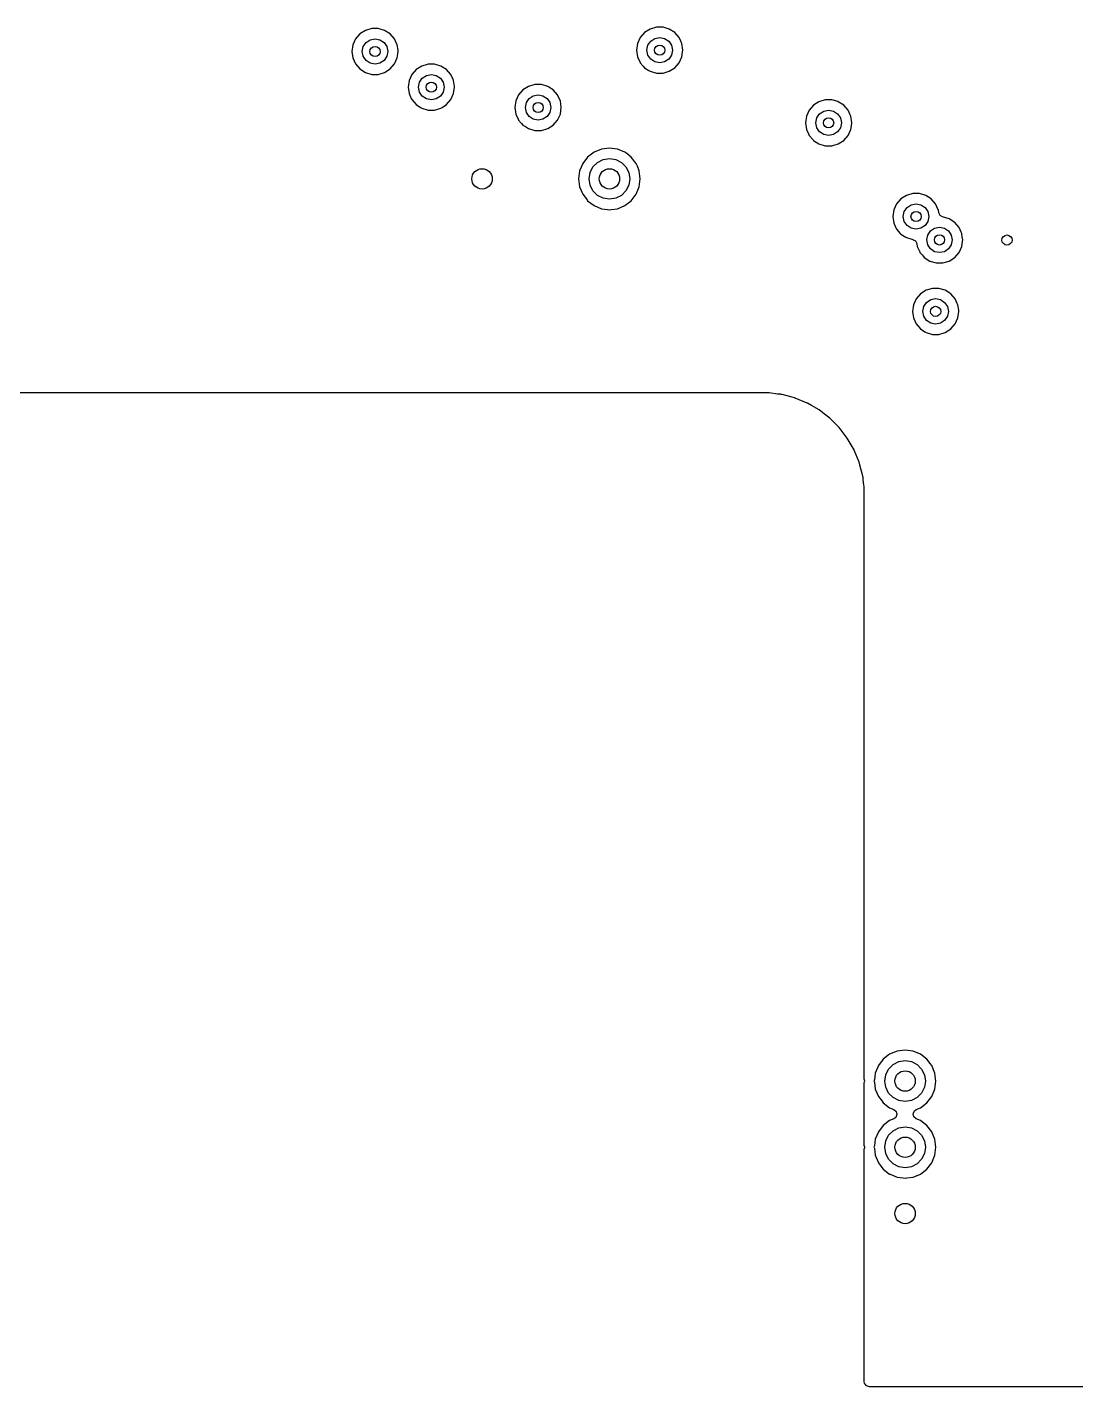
# Model space of a CAD drawing. Extents: x 0.4 to 10.6, y -8.1 to -0.4.
# Drawn here: x 5.16 to 5.97, y -3.445 to -2.395 of the extents above; entities that cross this region are included whole.
import ezdxf

# ---------------------------------------------------------------- set-up
doc = ezdxf.new("R2010")
doc.units = 0
doc.header["$MEASUREMENT"] = 0
doc.layers.add('BLACK', color=7, linetype='CONTINUOUS')

msp = doc.modelspace()

# ---------------------------------------------------------------- linework, layer by layer
at = {"layer": 'BLACK', "linetype": 'CONTINUOUS'}
for p, q in [((5.41406, -2.4037), (5.41194, -2.40834)), ((5.4174, -2.39984), (5.41406, -2.4037)), ((5.42169, -2.39709), (5.4174, -2.39984)), ((5.42658, -2.39565), (5.42169, -2.39709)), ((5.42169, -2.39709), (5.42169, -2.39709)), ((5.42217, -2.40643), (5.42537, -2.40429)), ((5.42537, -2.40429), (5.42913, -2.40354)), ((5.43168, -2.39565), (5.42658, -2.39565)), ((5.42658, -2.39565), (5.42658, -2.39565)), ((5.42913, -2.40354), (5.4329, -2.40429)), ((5.43658, -2.39709), (5.43168, -2.39565)), ((5.43168, -2.39565), (5.43168, -2.39565)), ((5.4329, -2.40429), (5.43609, -2.40643)), ((5.44087, -2.39984), (5.43658, -2.39709)), ((5.43658, -2.39709), (5.43658, -2.39709)), ((5.43658, -2.39709), (5.43658, -2.39709)), ((5.43658, -2.39709), (5.43658, -2.39709)), ((5.44421, -2.4037), (5.44087, -2.39984)), ((5.44087, -2.39984), (5.44087, -2.39984)), ((5.44087, -2.39984), (5.44087, -2.39984)), ((5.44504, -2.40551), (5.44421, -2.4037)), ((5.63396, -2.40269), (5.63184, -2.40733)), ((5.6373, -2.39884), (5.63396, -2.40269)), ((5.64159, -2.39608), (5.6373, -2.39884)), ((5.64649, -2.39465), (5.64159, -2.39608)), ((5.64159, -2.39608), (5.64159, -2.39608)), ((5.64208, -2.40542), (5.64527, -2.40329)), ((5.64527, -2.40329), (5.64904, -2.40254)), ((5.65159, -2.39465), (5.64649, -2.39465)), ((5.64649, -2.39465), (5.64649, -2.39465)), ((5.64904, -2.40254), (5.6528, -2.40329)), ((5.65648, -2.39608), (5.65159, -2.39465)), ((5.65159, -2.39465), (5.65159, -2.39465)), ((5.6528, -2.40329), (5.656, -2.40542)), ((5.66077, -2.39884), (5.65648, -2.39608)), ((5.65648, -2.39608), (5.65648, -2.39608)), ((5.65648, -2.39608), (5.65648, -2.39608)), ((5.65648, -2.39608), (5.65648, -2.39608)), ((5.66411, -2.40269), (5.66077, -2.39884)), ((5.66077, -2.39884), (5.66077, -2.39884)), ((5.66077, -2.39884), (5.66077, -2.39884)), ((5.6654, -2.40551), (5.66411, -2.40269)), ((5.41194, -2.40834), (5.41122, -2.41339)), ((5.41122, -2.41339), (5.41122, -2.41339)), ((5.41122, -2.41339), (5.41194, -2.41843)), ((5.41929, -2.41339), (5.42004, -2.40962)), ((5.42004, -2.41715), (5.41929, -2.41339)), ((5.42004, -2.40962), (5.42217, -2.40643)), ((5.43609, -2.40643), (5.43823, -2.40962)), ((5.43823, -2.40962), (5.43898, -2.41339)), ((5.43898, -2.41339), (5.43823, -2.41715)), ((5.44633, -2.40834), (5.44504, -2.40551)), ((5.44691, -2.41238), (5.44633, -2.40834)), ((5.44633, -2.41843), (5.44679, -2.4152)), ((5.44679, -2.4152), (5.44705, -2.41339)), ((5.44705, -2.41339), (5.44691, -2.41238)), ((5.44705, -2.41339), (5.44705, -2.41339)), ((5.63184, -2.40733), (5.63112, -2.41238)), ((5.63112, -2.41238), (5.63112, -2.41238)), ((5.63112, -2.41238), (5.63184, -2.41743)), ((5.63919, -2.41238), (5.63994, -2.40862)), ((5.63994, -2.41615), (5.63919, -2.41238)), ((5.63994, -2.40862), (5.64208, -2.40542)), ((5.656, -2.40542), (5.65813, -2.40862)), ((5.65813, -2.40862), (5.65888, -2.41238)), ((5.65888, -2.41238), (5.65813, -2.41615)), ((5.66567, -2.4061), (5.6654, -2.40551)), ((5.66623, -2.40733), (5.66567, -2.4061)), ((5.66695, -2.41238), (5.66623, -2.40733)), ((5.66623, -2.41743), (5.66675, -2.4138)), ((5.66675, -2.4138), (5.66695, -2.41238)), ((5.66695, -2.41238), (5.66695, -2.41238)), ((5.41194, -2.41843), (5.41401, -2.42296)), ((5.41401, -2.42296), (5.41406, -2.42307)), ((5.41406, -2.42307), (5.41735, -2.42687)), ((5.42217, -2.42035), (5.42004, -2.41715)), ((5.42537, -2.42248), (5.42217, -2.42035)), ((5.42913, -2.42323), (5.42537, -2.42248)), ((5.4329, -2.42248), (5.42913, -2.42323)), ((5.43609, -2.42035), (5.4329, -2.42248)), ((5.43823, -2.41715), (5.43609, -2.42035)), ((5.44087, -2.42693), (5.44421, -2.42307)), ((5.44421, -2.42307), (5.44633, -2.41843)), ((5.46519, -2.42465), (5.4609, -2.4274)), ((5.47009, -2.42321), (5.46519, -2.42465)), ((5.46519, -2.42465), (5.46519, -2.42465)), ((5.47519, -2.42321), (5.47009, -2.42321)), ((5.47009, -2.42321), (5.47009, -2.42321)), ((5.48008, -2.42465), (5.47519, -2.42321)), ((5.47519, -2.42321), (5.47519, -2.42321)), ((5.48437, -2.4274), (5.48008, -2.42465)), ((5.48008, -2.42465), (5.48008, -2.42465)), ((5.48008, -2.42465), (5.48008, -2.42465)), ((5.48008, -2.42465), (5.48008, -2.42465)), ((5.63184, -2.41743), (5.63386, -2.42185)), ((5.63386, -2.42185), (5.63396, -2.42207)), ((5.63396, -2.42207), (5.63619, -2.42465)), ((5.63619, -2.42465), (5.6373, -2.42592)), ((5.6373, -2.42592), (5.64056, -2.42802)), ((5.64208, -2.41934), (5.63994, -2.41615)), ((5.64527, -2.42148), (5.64208, -2.41934)), ((5.64904, -2.42222), (5.64527, -2.42148)), ((5.6528, -2.42148), (5.64904, -2.42222)), ((5.656, -2.41934), (5.6528, -2.42148)), ((5.65813, -2.41615), (5.656, -2.41934)), ((5.65648, -2.42868), (5.66077, -2.42592)), ((5.66077, -2.42592), (5.66411, -2.42207)), ((5.66411, -2.42207), (5.66623, -2.41743)), ((5.41735, -2.42687), (5.4174, -2.42693)), ((5.4174, -2.42693), (5.42169, -2.42969)), ((5.42169, -2.42969), (5.42169, -2.42969)), ((5.42169, -2.42969), (5.42658, -2.43112)), ((5.42658, -2.43112), (5.42658, -2.43112)), ((5.42658, -2.43112), (5.43168, -2.43112)), ((5.43168, -2.43112), (5.43658, -2.42969)), ((5.43168, -2.43112), (5.43168, -2.43112)), ((5.43658, -2.42969), (5.44087, -2.42693)), ((5.45544, -2.4359), (5.45472, -2.44094)), ((5.45756, -2.43126), (5.45544, -2.4359)), ((5.4609, -2.4274), (5.45756, -2.43126)), ((5.46354, -2.43718), (5.46568, -2.43399)), ((5.46568, -2.43399), (5.46887, -2.43185)), ((5.46887, -2.43185), (5.47264, -2.4311)), ((5.47264, -2.4311), (5.4764, -2.43185)), ((5.4764, -2.43185), (5.4796, -2.43399)), ((5.4796, -2.43399), (5.48173, -2.43718)), ((5.48771, -2.43126), (5.48437, -2.4274)), ((5.48437, -2.4274), (5.48437, -2.4274)), ((5.48437, -2.4274), (5.48437, -2.4274)), ((5.48939, -2.43494), (5.48771, -2.43126)), ((5.48983, -2.4359), (5.48939, -2.43494)), ((5.49048, -2.44039), (5.48983, -2.4359)), ((5.64056, -2.42802), (5.64159, -2.42868)), ((5.64159, -2.42868), (5.64649, -2.43012)), ((5.64649, -2.43012), (5.64649, -2.43012)), ((5.64649, -2.43012), (5.65159, -2.43012)), ((5.65159, -2.43012), (5.65648, -2.42868)), ((5.65159, -2.43012), (5.65159, -2.43012)), ((5.45472, -2.44094), (5.45472, -2.44094)), ((5.45472, -2.44094), (5.45544, -2.44599)), ((5.45544, -2.44599), (5.45718, -2.44978)), ((5.4628, -2.44094), (5.46354, -2.43718)), ((5.46354, -2.44471), (5.4628, -2.44094)), ((5.46568, -2.4479), (5.46354, -2.44471)), ((5.48173, -2.44471), (5.4796, -2.4479)), ((5.48173, -2.43718), (5.48248, -2.44094)), ((5.48248, -2.44094), (5.48173, -2.44471)), ((5.48771, -2.45063), (5.48983, -2.44599)), ((5.48983, -2.44599), (5.49056, -2.44094)), ((5.49056, -2.44094), (5.49048, -2.44039)), ((5.54338, -2.44315), (5.54004, -2.44701)), ((5.54767, -2.44039), (5.54338, -2.44315)), ((5.55257, -2.43896), (5.54767, -2.44039)), ((5.54767, -2.44039), (5.54767, -2.44039)), ((5.55135, -2.4476), (5.55512, -2.44685)), ((5.55767, -2.43896), (5.55257, -2.43896)), ((5.55257, -2.43896), (5.55257, -2.43896)), ((5.55512, -2.44685), (5.55888, -2.4476)), ((5.56256, -2.44039), (5.55767, -2.43896)), ((5.55767, -2.43896), (5.55767, -2.43896)), ((5.56342, -2.44094), (5.56256, -2.44039)), ((5.56256, -2.44039), (5.56256, -2.44039)), ((5.56256, -2.44039), (5.56256, -2.44039)), ((5.56256, -2.44039), (5.56256, -2.44039)), ((5.56685, -2.44315), (5.56342, -2.44094)), ((5.57019, -2.44701), (5.56685, -2.44315)), ((5.56685, -2.44315), (5.56685, -2.44315)), ((5.56685, -2.44315), (5.56685, -2.44315)), ((5.45718, -2.44978), (5.45756, -2.45063)), ((5.45756, -2.45063), (5.4609, -2.45449)), ((5.4609, -2.45449), (5.4609, -2.45449)), ((5.4609, -2.45449), (5.46434, -2.45669)), ((5.46434, -2.45669), (5.46519, -2.45724)), ((5.46519, -2.45724), (5.47009, -2.45868)), ((5.46887, -2.45004), (5.46568, -2.4479)), ((5.47264, -2.45079), (5.46887, -2.45004)), ((5.4764, -2.45004), (5.47264, -2.45079)), ((5.47519, -2.45868), (5.48008, -2.45724)), ((5.4796, -2.4479), (5.4764, -2.45004)), ((5.48008, -2.45724), (5.48094, -2.45669)), ((5.48094, -2.45669), (5.48437, -2.45449)), ((5.48437, -2.45449), (5.48771, -2.45063)), ((5.53793, -2.45164), (5.5372, -2.45669)), ((5.5372, -2.45669), (5.5372, -2.45669)), ((5.5372, -2.45669), (5.53793, -2.46174)), ((5.54004, -2.44701), (5.53793, -2.45164)), ((5.54528, -2.45669), (5.54602, -2.45293)), ((5.54602, -2.46046), (5.54528, -2.45669)), ((5.54602, -2.45293), (5.54816, -2.44973)), ((5.54816, -2.44973), (5.55135, -2.4476)), ((5.55888, -2.4476), (5.56208, -2.44973)), ((5.56208, -2.44973), (5.56421, -2.45293)), ((5.56421, -2.45293), (5.56496, -2.45669)), ((5.56496, -2.45669), (5.56421, -2.46046)), ((5.57146, -2.44978), (5.57019, -2.44701)), ((5.57231, -2.45164), (5.57146, -2.44978)), ((5.57304, -2.45669), (5.57231, -2.45164)), ((5.57272, -2.45893), (5.57304, -2.45669)), ((5.57304, -2.45669), (5.57304, -2.45669)), ((5.76779, -2.45496), (5.76445, -2.45882)), ((5.77208, -2.4522), (5.76779, -2.45496)), ((5.77698, -2.45077), (5.77208, -2.4522)), ((5.77208, -2.4522), (5.77208, -2.4522)), ((5.78208, -2.45077), (5.77698, -2.45077)), ((5.77698, -2.45077), (5.77698, -2.45077)), ((5.78684, -2.45217), (5.78208, -2.45077)), ((5.78208, -2.45077), (5.78208, -2.45077)), ((5.78697, -2.4522), (5.78684, -2.45217)), ((5.79126, -2.45496), (5.78697, -2.4522)), ((5.78697, -2.4522), (5.78697, -2.4522)), ((5.78697, -2.4522), (5.78697, -2.4522)), ((5.7946, -2.45882), (5.79126, -2.45496)), ((5.79126, -2.45496), (5.79126, -2.45496)), ((5.79126, -2.45496), (5.79126, -2.45496)), ((5.47009, -2.45868), (5.47009, -2.45868)), ((5.47009, -2.45868), (5.47519, -2.45868)), ((5.47519, -2.45868), (5.47519, -2.45868)), ((5.53793, -2.46174), (5.53972, -2.46568)), ((5.53972, -2.46568), (5.54004, -2.46638)), ((5.54004, -2.46638), (5.54239, -2.46909)), ((5.54816, -2.46365), (5.54602, -2.46046)), ((5.55135, -2.46579), (5.54816, -2.46365)), ((5.55512, -2.46654), (5.55135, -2.46579)), ((5.55888, -2.46579), (5.55512, -2.46654)), ((5.56208, -2.46365), (5.55888, -2.46579)), ((5.56421, -2.46046), (5.56208, -2.46365)), ((5.56835, -2.4685), (5.57019, -2.46638)), ((5.57019, -2.46638), (5.57231, -2.46174)), ((5.57231, -2.46174), (5.57272, -2.45893)), ((5.76233, -2.46346), (5.76161, -2.4685)), ((5.76445, -2.45882), (5.76233, -2.46346)), ((5.76969, -2.4685), (5.77043, -2.46474)), ((5.77043, -2.46474), (5.77257, -2.46154)), ((5.77257, -2.46154), (5.77576, -2.45941)), ((5.77576, -2.45941), (5.77953, -2.45866)), ((5.77953, -2.45866), (5.78329, -2.45941)), ((5.78329, -2.45941), (5.78649, -2.46154)), ((5.78649, -2.46154), (5.78862, -2.46474)), ((5.78862, -2.46474), (5.78937, -2.4685)), ((5.79543, -2.46063), (5.7946, -2.45882)), ((5.79594, -2.46174), (5.79543, -2.46063)), ((5.79672, -2.46346), (5.79594, -2.46174)), ((5.79745, -2.4685), (5.79672, -2.46346)), ((5.54239, -2.46909), (5.54338, -2.47023)), ((5.54338, -2.47023), (5.54531, -2.47147)), ((5.54531, -2.47147), (5.54767, -2.47299)), ((5.54767, -2.47299), (5.55257, -2.47443)), ((5.55257, -2.47443), (5.55257, -2.47443)), ((5.55257, -2.47443), (5.55767, -2.47443)), ((5.55767, -2.47443), (5.56256, -2.47299)), ((5.55767, -2.47443), (5.55767, -2.47443)), ((5.56256, -2.47299), (5.56685, -2.47023)), ((5.56685, -2.47023), (5.56835, -2.4685)), ((5.76161, -2.4685), (5.76161, -2.4685)), ((5.76161, -2.4685), (5.76233, -2.47355)), ((5.76233, -2.47355), (5.76388, -2.47693)), ((5.76388, -2.47693), (5.76445, -2.47819)), ((5.76445, -2.47819), (5.76752, -2.48173)), ((5.77043, -2.47227), (5.76969, -2.4685)), ((5.77257, -2.47546), (5.77043, -2.47227)), ((5.77576, -2.4776), (5.77257, -2.47546)), ((5.77953, -2.47835), (5.77576, -2.4776)), ((5.78329, -2.4776), (5.77953, -2.47835)), ((5.78649, -2.47546), (5.78329, -2.4776)), ((5.78862, -2.47227), (5.78649, -2.47546)), ((5.78937, -2.4685), (5.78862, -2.47227)), ((5.79126, -2.48205), (5.7946, -2.47819)), ((5.7946, -2.47819), (5.79672, -2.47355)), ((5.79672, -2.47355), (5.79712, -2.47074)), ((5.79712, -2.47074), (5.79745, -2.4685)), ((5.79745, -2.4685), (5.79745, -2.4685)), ((5.60406, -2.48878), (5.59831, -2.49116)), ((5.61024, -2.48797), (5.60406, -2.48878)), ((5.60406, -2.48878), (5.60406, -2.48878)), ((5.61641, -2.48878), (5.61024, -2.48797)), ((5.61024, -2.48797), (5.61024, -2.48797)), ((5.62216, -2.49116), (5.61641, -2.48878)), ((5.61641, -2.48878), (5.61641, -2.48878)), ((5.76752, -2.48173), (5.76779, -2.48205)), ((5.76779, -2.48205), (5.77208, -2.4848)), ((5.77208, -2.4848), (5.77208, -2.4848)), ((5.77208, -2.4848), (5.77698, -2.48624)), ((5.77698, -2.48624), (5.77698, -2.48624)), ((5.77698, -2.48624), (5.78208, -2.48624)), ((5.78208, -2.48624), (5.78697, -2.4848)), ((5.78208, -2.48624), (5.78208, -2.48624)), ((5.78697, -2.4848), (5.79126, -2.48205)), ((5.59337, -2.49495), (5.58959, -2.49989)), ((5.59831, -2.49116), (5.59337, -2.49495)), ((5.59337, -2.49495), (5.59337, -2.49495)), ((5.5975, -2.50255), (5.60098, -2.49907)), ((5.59831, -2.49116), (5.59831, -2.49116)), ((5.60098, -2.49907), (5.60537, -2.49683)), ((5.60537, -2.49683), (5.61024, -2.49606)), ((5.61024, -2.49606), (5.6151, -2.49683)), ((5.6151, -2.49683), (5.61949, -2.49907)), ((5.61949, -2.49907), (5.62298, -2.50255)), ((5.62356, -2.49224), (5.62216, -2.49116)), ((5.62216, -2.49116), (5.62216, -2.49116)), ((5.62216, -2.49116), (5.62216, -2.49116)), ((5.6271, -2.49495), (5.62356, -2.49224)), ((5.63089, -2.49989), (5.6271, -2.49495)), ((5.6271, -2.49495), (5.6271, -2.49495)), ((5.6271, -2.49495), (5.6271, -2.49495)), ((5.6271, -2.49495), (5.6271, -2.49495)), ((5.6271, -2.49495), (5.6271, -2.49495)), ((5.5872, -2.50564), (5.58639, -2.51181)), ((5.58959, -2.49989), (5.5872, -2.50564)), ((5.5872, -2.50564), (5.5872, -2.50564)), ((5.58959, -2.49989), (5.58959, -2.49989)), ((5.59449, -2.51181), (5.59526, -2.50694)), ((5.59526, -2.50694), (5.5975, -2.50255)), ((5.62298, -2.50255), (5.62521, -2.50694)), ((5.62521, -2.50694), (5.62598, -2.51181)), ((5.63181, -2.50212), (5.63089, -2.49989)), ((5.63089, -2.49989), (5.63089, -2.49989)), ((5.63327, -2.50564), (5.63181, -2.50212)), ((5.63408, -2.51181), (5.63327, -2.50564)), ((5.58639, -2.51181), (5.58639, -2.51181)), ((5.58639, -2.51181), (5.5872, -2.51798)), ((5.5872, -2.51798), (5.5872, -2.51798)), ((5.5872, -2.51798), (5.58959, -2.52373)), ((5.59526, -2.51668), (5.59449, -2.51181)), ((5.5975, -2.52107), (5.59526, -2.51668)), ((5.62521, -2.51668), (5.62298, -2.52107)), ((5.62598, -2.51181), (5.62521, -2.51668)), ((5.63089, -2.52373), (5.63327, -2.51798)), ((5.63327, -2.51798), (5.63408, -2.51181)), ((5.63408, -2.51181), (5.63408, -2.51181)), ((5.58959, -2.52373), (5.58959, -2.52373)), ((5.58959, -2.52373), (5.59294, -2.52811)), ((5.59294, -2.52811), (5.59337, -2.52867)), ((5.59337, -2.52867), (5.59831, -2.53246)), ((5.60098, -2.52455), (5.5975, -2.52107)), ((5.60537, -2.52679), (5.60098, -2.52455)), ((5.61024, -2.52756), (5.60537, -2.52679)), ((5.6151, -2.52679), (5.61024, -2.52756)), ((5.61949, -2.52455), (5.6151, -2.52679)), ((5.62298, -2.52107), (5.61949, -2.52455)), ((5.62216, -2.53246), (5.6271, -2.52867)), ((5.6271, -2.52867), (5.63089, -2.52373)), ((5.83535, -2.52733), (5.83201, -2.53119)), ((5.83964, -2.52458), (5.83535, -2.52733)), ((5.84453, -2.52314), (5.83964, -2.52458)), ((5.83964, -2.52458), (5.83964, -2.52458)), ((5.84963, -2.52314), (5.84453, -2.52314)), ((5.84453, -2.52314), (5.84453, -2.52314)), ((5.85453, -2.52458), (5.84963, -2.52314)), ((5.84963, -2.52314), (5.84963, -2.52314)), ((5.85882, -2.52733), (5.85453, -2.52458)), ((5.85453, -2.52458), (5.85453, -2.52458)), ((5.85453, -2.52458), (5.85453, -2.52458)), ((5.85453, -2.52458), (5.85453, -2.52458)), ((5.86216, -2.53119), (5.85882, -2.52733)), ((5.85882, -2.52733), (5.85882, -2.52733)), ((5.85882, -2.52733), (5.85882, -2.52733)), ((5.59831, -2.53246), (5.59831, -2.53246)), ((5.59831, -2.53246), (5.59831, -2.53246)), ((5.59831, -2.53246), (5.60406, -2.53484)), ((5.60406, -2.53484), (5.60406, -2.53484)), ((5.60406, -2.53484), (5.60869, -2.53545)), ((5.60869, -2.53545), (5.61024, -2.53566)), ((5.61024, -2.53566), (5.61147, -2.53549)), ((5.61024, -2.53566), (5.61024, -2.53566)), ((5.61024, -2.53566), (5.61024, -2.53566)), ((5.61147, -2.53549), (5.61641, -2.53484)), ((5.61641, -2.53484), (5.62216, -2.53246)), ((5.82989, -2.53583), (5.82917, -2.54087)), ((5.82917, -2.54087), (5.82917, -2.54087)), ((5.82917, -2.54087), (5.82989, -2.54592)), ((5.83201, -2.53119), (5.82989, -2.53583)), ((5.83724, -2.54087), (5.83799, -2.53711)), ((5.83799, -2.54464), (5.83724, -2.54087)), ((5.83799, -2.53711), (5.84012, -2.53391)), ((5.84012, -2.53391), (5.84332, -2.53178)), ((5.84332, -2.53178), (5.84708, -2.53103)), ((5.84708, -2.53103), (5.85085, -2.53178)), ((5.85085, -2.53178), (5.85404, -2.53391)), ((5.85404, -2.53391), (5.85618, -2.53711)), ((5.85618, -2.53711), (5.85693, -2.54087)), ((5.85693, -2.54087), (5.85618, -2.54464)), ((5.8642, -2.53566), (5.86216, -2.53119)), ((5.86428, -2.53583), (5.8642, -2.53566)), ((5.86458, -2.53795), (5.86428, -2.53583)), ((5.8646, -2.53806), (5.86458, -2.53795)), ((5.86572, -2.54019), (5.8646, -2.53806)), ((5.86749, -2.54106), (5.86572, -2.54019)), ((5.86746, -2.54116), (5.86749, -2.54106)), ((5.87262, -2.54267), (5.86746, -2.54116)), ((5.82989, -2.54592), (5.831, -2.54836)), ((5.831, -2.54836), (5.83201, -2.55056)), ((5.83201, -2.55056), (5.83492, -2.55392)), ((5.84012, -2.54783), (5.83799, -2.54464)), ((5.84332, -2.54997), (5.84012, -2.54783)), ((5.84708, -2.55072), (5.84332, -2.54997)), ((5.85085, -2.54997), (5.84708, -2.55072)), ((5.85404, -2.54783), (5.85085, -2.54997)), ((5.85618, -2.54464), (5.85404, -2.54783)), ((5.85609, -2.5552), (5.85822, -2.55201)), ((5.85822, -2.55201), (5.86141, -2.54988)), ((5.86141, -2.54988), (5.86518, -2.54913)), ((5.86518, -2.54913), (5.86895, -2.54988)), ((5.86895, -2.54988), (5.87214, -2.55201)), ((5.87214, -2.55201), (5.87427, -2.5552)), ((5.87691, -2.54543), (5.87262, -2.54267)), ((5.87262, -2.54267), (5.87262, -2.54267)), ((5.87262, -2.54267), (5.87262, -2.54267)), ((5.87262, -2.54267), (5.87262, -2.54267)), ((5.88025, -2.54928), (5.87691, -2.54543)), ((5.87691, -2.54543), (5.87691, -2.54543)), ((5.87691, -2.54543), (5.87691, -2.54543)), ((5.88192, -2.55292), (5.88025, -2.54928)), ((5.83492, -2.55392), (5.83535, -2.55442)), ((5.83535, -2.55442), (5.83924, -2.55692)), ((5.83924, -2.55692), (5.83964, -2.55717)), ((5.83964, -2.55717), (5.84453, -2.55861)), ((5.84453, -2.55861), (5.8448, -2.55869)), ((5.8448, -2.55869), (5.84477, -2.55878)), ((5.84477, -2.55878), (5.84654, -2.55965)), ((5.84654, -2.55965), (5.84766, -2.56178)), ((5.84766, -2.56178), (5.84768, -2.56189)), ((5.84768, -2.56189), (5.84799, -2.56402)), ((5.85534, -2.55897), (5.85609, -2.5552)), ((5.85609, -2.56274), (5.85534, -2.55897)), ((5.87427, -2.5552), (5.87502, -2.55897)), ((5.87502, -2.55897), (5.87427, -2.56274)), ((5.88237, -2.55392), (5.88192, -2.55292)), ((5.88277, -2.55668), (5.88237, -2.55392)), ((5.88237, -2.56402), (5.88293, -2.56017)), ((5.8831, -2.55897), (5.88277, -2.55668)), ((5.88293, -2.56017), (5.8831, -2.55897)), ((5.8831, -2.55897), (5.8831, -2.55897)), ((5.84799, -2.56402), (5.84991, -2.56822)), ((5.84991, -2.56822), (5.85011, -2.56866)), ((5.85011, -2.56866), (5.85202, -2.57087)), ((5.85202, -2.57087), (5.85345, -2.57251)), ((5.85345, -2.57251), (5.85774, -2.57527)), ((5.85822, -2.56593), (5.85609, -2.56274)), ((5.86141, -2.56806), (5.85822, -2.56593)), ((5.86518, -2.56881), (5.86141, -2.56806)), ((5.86895, -2.56806), (5.86518, -2.56881)), ((5.87214, -2.56593), (5.86895, -2.56806)), ((5.87427, -2.56274), (5.87214, -2.56593)), ((5.87262, -2.57527), (5.87691, -2.57251)), ((5.87691, -2.57251), (5.88025, -2.56866)), ((5.88025, -2.56866), (5.88237, -2.56402)), ((5.85774, -2.57527), (5.85774, -2.57527)), ((5.85774, -2.57527), (5.86263, -2.57671)), ((5.86263, -2.57671), (5.86263, -2.57671)), ((5.86263, -2.57671), (5.86773, -2.57671)), ((5.86773, -2.57671), (5.87262, -2.57527)), ((5.86773, -2.57671), (5.86773, -2.57671)), ((5.84713, -2.60449), (5.84501, -2.60912)), ((5.85047, -2.60063), (5.84713, -2.60449)), ((5.85476, -2.59787), (5.85047, -2.60063)), ((5.85965, -2.59644), (5.85476, -2.59787)), ((5.85476, -2.59787), (5.85476, -2.59787)), ((5.85844, -2.60508), (5.8622, -2.60433)), ((5.86475, -2.59644), (5.85965, -2.59644)), ((5.85965, -2.59644), (5.85965, -2.59644)), ((5.8622, -2.60433), (5.86597, -2.60508)), ((5.86952, -2.59784), (5.86475, -2.59644)), ((5.86475, -2.59644), (5.86475, -2.59644)), ((5.86965, -2.59787), (5.86952, -2.59784)), ((5.87394, -2.60063), (5.86965, -2.59787)), ((5.86965, -2.59787), (5.86965, -2.59787)), ((5.86965, -2.59787), (5.86965, -2.59787)), ((5.87728, -2.60449), (5.87394, -2.60063)), ((5.87394, -2.60063), (5.87394, -2.60063)), ((5.87394, -2.60063), (5.87394, -2.60063)), ((5.8789, -2.60804), (5.87728, -2.60449)), ((5.84501, -2.60912), (5.84429, -2.61417)), ((5.84429, -2.61417), (5.84429, -2.61417)), ((5.84429, -2.61417), (5.84501, -2.61922)), ((5.85236, -2.61417), (5.85311, -2.61041)), ((5.85311, -2.61794), (5.85236, -2.61417)), ((5.85311, -2.61041), (5.85525, -2.60721)), ((5.85525, -2.60721), (5.85844, -2.60508)), ((5.86597, -2.60508), (5.86916, -2.60721)), ((5.86916, -2.60721), (5.8713, -2.61041)), ((5.8713, -2.61041), (5.87205, -2.61417)), ((5.87205, -2.61417), (5.8713, -2.61794)), ((5.8794, -2.60912), (5.8789, -2.60804)), ((5.88001, -2.61335), (5.8794, -2.60912)), ((5.8794, -2.61922), (5.88012, -2.61417)), ((5.88012, -2.61417), (5.88001, -2.61335)), ((5.84501, -2.61922), (5.84708, -2.62375)), ((5.84708, -2.62375), (5.84713, -2.62386)), ((5.84713, -2.62386), (5.85045, -2.62769)), ((5.85525, -2.62113), (5.85311, -2.61794)), ((5.85844, -2.62327), (5.85525, -2.62113)), ((5.8622, -2.62402), (5.85844, -2.62327)), ((5.86597, -2.62327), (5.8622, -2.62402)), ((5.86916, -2.62113), (5.86597, -2.62327)), ((5.8713, -2.61794), (5.86916, -2.62113)), ((5.87394, -2.62772), (5.87728, -2.62386)), ((5.87728, -2.62386), (5.8794, -2.61922)), ((5.85045, -2.62769), (5.85047, -2.62772)), ((5.85047, -2.62772), (5.8539, -2.62992)), ((5.8539, -2.62992), (5.85476, -2.63047)), ((5.85476, -2.63047), (5.85965, -2.63191)), ((5.85965, -2.63191), (5.85965, -2.63191)), ((5.85965, -2.63191), (5.86475, -2.63191)), ((5.86475, -2.63191), (5.86965, -2.63047)), ((5.86475, -2.63191), (5.86475, -2.63191)), ((5.86965, -2.63047), (5.87394, -2.62772)), ((5.72802, -2.67715), (4.92159, -2.67715)), ((5.72805, -2.67714), (5.72802, -2.67715)), ((5.72814, -2.67715), (5.72805, -2.67714)), ((5.72835, -2.67715), (5.72814, -2.67715)), ((5.73351, -2.67715), (5.72835, -2.67715)), ((5.73992, -2.67799), (5.73351, -2.67715)), ((5.73351, -2.67715), (5.73351, -2.67715)), ((5.74003, -2.678), (5.73992, -2.67799)), ((5.74241, -2.67817), (5.74003, -2.678)), ((5.74283, -2.67837), (5.74241, -2.67817)), ((5.74374, -2.67849), (5.74283, -2.67837)), ((5.75021, -2.68022), (5.74374, -2.67849)), ((5.74374, -2.67849), (5.74374, -2.67849)), ((5.74374, -2.67849), (5.74374, -2.67849)), ((5.75135, -2.68053), (5.75021, -2.68022)), ((5.75144, -2.68055), (5.75135, -2.68053)), ((5.75309, -2.68091), (5.75144, -2.68055)), ((5.75331, -2.68106), (5.75309, -2.68091)), ((5.75372, -2.68117), (5.75331, -2.68106)), ((5.76289, -2.68496), (5.75372, -2.68117)), ((5.75372, -2.68117), (5.75372, -2.68117)), ((5.75372, -2.68117), (5.75372, -2.68117)), ((5.75372, -2.68117), (5.75372, -2.68117)), ((5.75372, -2.68117), (5.75372, -2.68117)), ((5.76314, -2.68506), (5.76289, -2.68496)), ((5.76326, -2.68512), (5.76314, -2.68506)), ((5.76314, -2.68506), (5.76314, -2.68506)), ((5.76626, -2.68685), (5.76326, -2.68512)), ((5.76326, -2.68512), (5.76326, -2.68512)), ((5.76326, -2.68512), (5.76326, -2.68512)), ((5.7722, -2.69028), (5.76626, -2.68685)), ((5.77635, -2.69346), (5.7722, -2.69028)), ((5.78039, -2.69656), (5.77635, -2.69346)), ((5.78461, -2.70079), (5.78039, -2.69656)), ((5.78769, -2.70386), (5.78461, -2.70079)), ((5.79397, -2.71205), (5.78769, -2.70386)), ((5.79914, -2.721), (5.79397, -2.71205)), ((5.79919, -2.72111), (5.79914, -2.721)), ((5.79914, -2.721), (5.79914, -2.721)), ((5.79914, -2.721), (5.79914, -2.721)), ((5.79929, -2.72136), (5.79919, -2.72111)), ((5.79919, -2.72111), (5.79919, -2.72111)), ((5.80309, -2.73053), (5.79929, -2.72136)), ((5.80309, -2.73054), (5.80309, -2.73053)), ((5.80319, -2.73094), (5.80309, -2.73054)), ((5.80309, -2.73054), (5.80309, -2.73054)), ((5.80338, -2.73135), (5.80319, -2.73094)), ((5.8037, -2.73281), (5.80338, -2.73135)), ((5.80372, -2.7329), (5.8037, -2.73281)), ((5.80576, -2.74051), (5.80372, -2.7329)), ((5.80588, -2.74142), (5.80576, -2.74051)), ((5.80576, -2.74051), (5.80576, -2.74051)), ((5.8061, -2.74218), (5.80588, -2.74142)), ((5.80625, -2.74422), (5.8061, -2.74218)), ((5.80626, -2.74433), (5.80625, -2.74422)), ((5.80675, -2.74803), (5.80626, -2.74433)), ((5.80698, -2.74976), (5.80675, -2.74803)), ((5.80711, -2.75074), (5.80698, -2.74976)), ((5.80711, -2.75611), (5.80711, -2.75074)), ((5.80711, -2.75622), (5.80711, -2.75611)), ((5.80711, -2.75623), (5.80711, -2.75622)), ((5.80711, -2.82283), (5.80711, -2.75623)), ((5.80711, -2.88583), (5.80711, -2.82283)), ((5.80711, -2.94094), (5.80711, -2.88583)), ((5.80711, -2.98425), (5.80711, -2.94094)), ((5.80711, -3.02756), (5.80711, -2.98425)), ((5.80711, -3.07087), (5.80711, -3.02756)), ((5.80711, -3.1378), (5.80711, -3.07087)), ((5.80711, -3.17717), (5.80711, -3.1378)), ((5.80711, -3.20716), (5.80711, -3.17717)), ((5.82172, -3.1918), (5.81793, -3.19674)), ((5.82666, -3.18801), (5.82172, -3.1918)), ((5.82172, -3.1918), (5.82172, -3.1918)), ((5.83241, -3.18563), (5.82666, -3.18801)), ((5.82666, -3.18801), (5.82666, -3.18801)), ((5.83858, -3.18482), (5.83241, -3.18563)), ((5.83241, -3.18563), (5.83241, -3.18563)), ((5.84475, -3.18563), (5.83858, -3.18482)), ((5.83858, -3.18482), (5.83858, -3.18482)), ((5.85051, -3.18801), (5.84475, -3.18563)), ((5.84475, -3.18563), (5.84475, -3.18563)), ((5.85544, -3.1918), (5.85051, -3.18801)), ((5.85803, -3.19517), (5.85544, -3.1918)), ((5.85544, -3.1918), (5.85544, -3.1918)), ((5.85544, -3.1918), (5.85544, -3.1918)), ((5.85544, -3.1918), (5.85544, -3.1918)), ((5.85544, -3.1918), (5.85544, -3.1918)), ((5.81555, -3.20249), (5.81487, -3.20766)), ((5.81793, -3.19674), (5.81555, -3.20249)), ((5.81555, -3.20249), (5.81555, -3.20249)), ((5.81793, -3.19674), (5.81793, -3.19674)), ((5.82361, -3.20379), (5.82584, -3.1994)), ((5.82584, -3.1994), (5.82933, -3.19592)), ((5.82933, -3.19592), (5.83372, -3.19368)), ((5.83372, -3.19368), (5.83858, -3.19291)), ((5.83858, -3.19291), (5.84345, -3.19368)), ((5.84345, -3.19368), (5.84784, -3.19592)), ((5.84784, -3.19592), (5.85132, -3.1994)), ((5.85132, -3.1994), (5.85356, -3.20379)), ((5.85923, -3.19674), (5.85803, -3.19517)), ((5.86162, -3.20249), (5.85923, -3.19674)), ((5.85923, -3.19674), (5.85923, -3.19674)), ((5.86243, -3.20866), (5.86162, -3.20249)), ((5.80754, -3.20885), (5.80711, -3.20716)), ((5.80711, -3.21017), (5.80754, -3.20885)), ((5.80711, -3.25834), (5.80711, -3.21017)), ((5.81487, -3.20766), (5.81443, -3.20857)), ((5.81443, -3.20857), (5.81487, -3.20966)), ((5.81487, -3.20966), (5.81555, -3.21483)), ((5.82283, -3.20866), (5.82361, -3.20379)), ((5.82361, -3.21353), (5.82283, -3.20866)), ((5.82584, -3.21792), (5.82361, -3.21353)), ((5.85356, -3.21353), (5.85132, -3.21792)), ((5.85356, -3.20379), (5.85433, -3.20866)), ((5.85433, -3.20866), (5.85356, -3.21353)), ((5.86162, -3.21483), (5.86243, -3.20866)), ((5.81555, -3.21483), (5.81555, -3.21483)), ((5.81555, -3.21483), (5.81793, -3.22058)), ((5.81793, -3.22058), (5.81793, -3.22058)), ((5.81793, -3.22058), (5.82078, -3.2243)), ((5.82933, -3.2214), (5.82584, -3.21792)), ((5.83372, -3.22364), (5.82933, -3.2214)), ((5.83858, -3.22441), (5.83372, -3.22364)), ((5.84345, -3.22364), (5.83858, -3.22441)), ((5.84784, -3.2214), (5.84345, -3.22364)), ((5.85132, -3.21792), (5.84784, -3.2214)), ((5.85544, -3.22552), (5.85923, -3.22058)), ((5.85923, -3.22058), (5.86162, -3.21483)), ((5.82078, -3.2243), (5.82172, -3.22552)), ((5.82172, -3.22552), (5.82666, -3.22931)), ((5.82666, -3.22931), (5.82989, -3.23065)), ((5.82989, -3.23065), (5.83172, -3.23222)), ((5.83229, -3.23456), (5.83136, -3.23678)), ((5.83172, -3.23222), (5.83229, -3.23456)), ((5.84488, -3.23395), (5.8458, -3.23172)), ((5.84543, -3.23622), (5.84488, -3.23395)), ((5.8458, -3.23172), (5.84727, -3.23065)), ((5.84727, -3.23065), (5.85051, -3.22931)), ((5.85051, -3.22931), (5.85544, -3.22552)), ((5.82172, -3.24298), (5.81793, -3.24792)), ((5.82666, -3.23919), (5.82172, -3.24298)), ((5.82172, -3.24298), (5.82172, -3.24298)), ((5.82989, -3.23785), (5.82666, -3.23919)), ((5.82933, -3.2471), (5.83372, -3.24487)), ((5.83136, -3.23678), (5.82989, -3.23785)), ((5.83372, -3.24487), (5.83858, -3.24409)), ((5.83858, -3.24409), (5.84345, -3.24487)), ((5.84345, -3.24487), (5.84784, -3.2471)), ((5.84544, -3.23629), (5.84543, -3.23622)), ((5.84727, -3.23785), (5.84544, -3.23629)), ((5.85051, -3.23919), (5.84727, -3.23785)), ((5.85334, -3.24137), (5.85051, -3.23919)), ((5.85051, -3.23919), (5.85051, -3.23919)), ((5.85544, -3.24298), (5.85334, -3.24137)), ((5.85923, -3.24792), (5.85544, -3.24298)), ((5.85544, -3.24298), (5.85544, -3.24298)), ((5.85544, -3.24298), (5.85544, -3.24298)), ((5.85544, -3.24298), (5.85544, -3.24298)), ((5.85544, -3.24298), (5.85544, -3.24298)), ((5.81555, -3.25367), (5.81487, -3.25885)), ((5.81793, -3.24792), (5.81555, -3.25367)), ((5.81555, -3.25367), (5.81555, -3.25367)), ((5.81793, -3.24792), (5.81793, -3.24792)), ((5.82283, -3.25984), (5.82361, -3.25498)), ((5.82361, -3.25498), (5.82584, -3.25059)), ((5.82584, -3.25059), (5.82933, -3.2471)), ((5.84784, -3.2471), (5.85132, -3.25059)), ((5.85132, -3.25059), (5.85356, -3.25498)), ((5.85356, -3.25498), (5.85433, -3.25984)), ((5.86086, -3.25185), (5.85923, -3.24792)), ((5.85923, -3.24792), (5.85923, -3.24792)), ((5.86162, -3.25367), (5.86086, -3.25185)), ((5.86243, -3.25984), (5.86162, -3.25367)), ((5.80747, -3.25975), (5.80711, -3.25834)), ((5.80711, -3.26135), (5.80754, -3.26003)), ((5.80711, -3.34252), (5.80711, -3.26135)), ((5.80754, -3.26003), (5.80747, -3.25975)), ((5.81487, -3.25885), (5.81443, -3.25975)), ((5.81443, -3.25975), (5.81487, -3.26084)), ((5.81487, -3.26084), (5.81555, -3.26601)), ((5.81555, -3.26601), (5.81555, -3.26601)), ((5.81555, -3.26601), (5.81793, -3.27177)), ((5.82361, -3.26471), (5.82283, -3.25984)), ((5.82584, -3.2691), (5.82361, -3.26471)), ((5.85356, -3.26471), (5.85132, -3.2691)), ((5.85433, -3.25984), (5.85356, -3.26471)), ((5.85923, -3.27177), (5.86162, -3.26601)), ((5.86162, -3.26601), (5.86243, -3.25984)), ((5.81793, -3.27177), (5.81793, -3.27177)), ((5.81793, -3.27177), (5.82073, -3.27541)), ((5.82073, -3.27541), (5.82172, -3.2767)), ((5.82933, -3.27258), (5.82584, -3.2691)), ((5.83372, -3.27482), (5.82933, -3.27258)), ((5.83858, -3.27559), (5.83372, -3.27482)), ((5.84345, -3.27482), (5.83858, -3.27559)), ((5.84784, -3.27258), (5.84345, -3.27482)), ((5.85132, -3.2691), (5.84784, -3.27258)), ((5.85544, -3.2767), (5.85923, -3.27177)), ((5.82172, -3.2767), (5.82666, -3.28049)), ((5.82666, -3.28049), (5.82666, -3.28049)), ((5.82666, -3.28049), (5.82666, -3.28049)), ((5.82666, -3.28049), (5.82713, -3.28069)), ((5.82713, -3.28069), (5.83241, -3.28288)), ((5.83241, -3.28288), (5.83704, -3.28349)), ((5.83704, -3.28349), (5.83858, -3.28369)), ((5.83858, -3.28369), (5.83982, -3.28353)), ((5.83858, -3.28369), (5.83858, -3.28369)), ((5.83858, -3.28369), (5.83858, -3.28369)), ((5.83982, -3.28353), (5.84475, -3.28288)), ((5.84475, -3.28288), (5.85051, -3.28049)), ((5.85051, -3.28049), (5.85176, -3.27953)), ((5.85176, -3.27953), (5.85544, -3.2767)), ((5.80711, -3.38583), (5.80711, -3.34252)), ((5.80711, -3.44096), (5.80711, -3.38583)), ((5.8073, -3.44217), (5.80711, -3.44096)), ((5.80871, -3.44412), (5.8073, -3.44217)), ((5.811, -3.44486), (5.80871, -3.44412)), ((7.46063, -3.44486), (5.811, -3.44486))]:
    msp.add_line(p, q, dxfattribs=at)
at = {"layer": 'BLACK'}
for centre, radius in [((5.42913, -2.41339), 0.00394), ((5.64904, -2.41238), 0.00394), ((5.47264, -2.44094), 0.00394), ((5.55512, -2.45669), 0.00394), ((5.77953, -2.4685), 0.00394), ((5.51181, -2.51181), 0.00787), ((5.61024, -2.51181), 0.00787), ((5.84708, -2.54087), 0.00394), ((5.86518, -2.55897), 0.00394), ((5.91732, -2.55906), 0.00394), ((5.8622, -2.61417), 0.00394), ((5.83858, -3.20866), 0.00787), ((5.83858, -3.25984), 0.00787), ((5.83858, -3.31102), 0.00787)]:
    msp.add_circle(centre, radius, dxfattribs=at)

doc.saveas('drawing.dxf')
